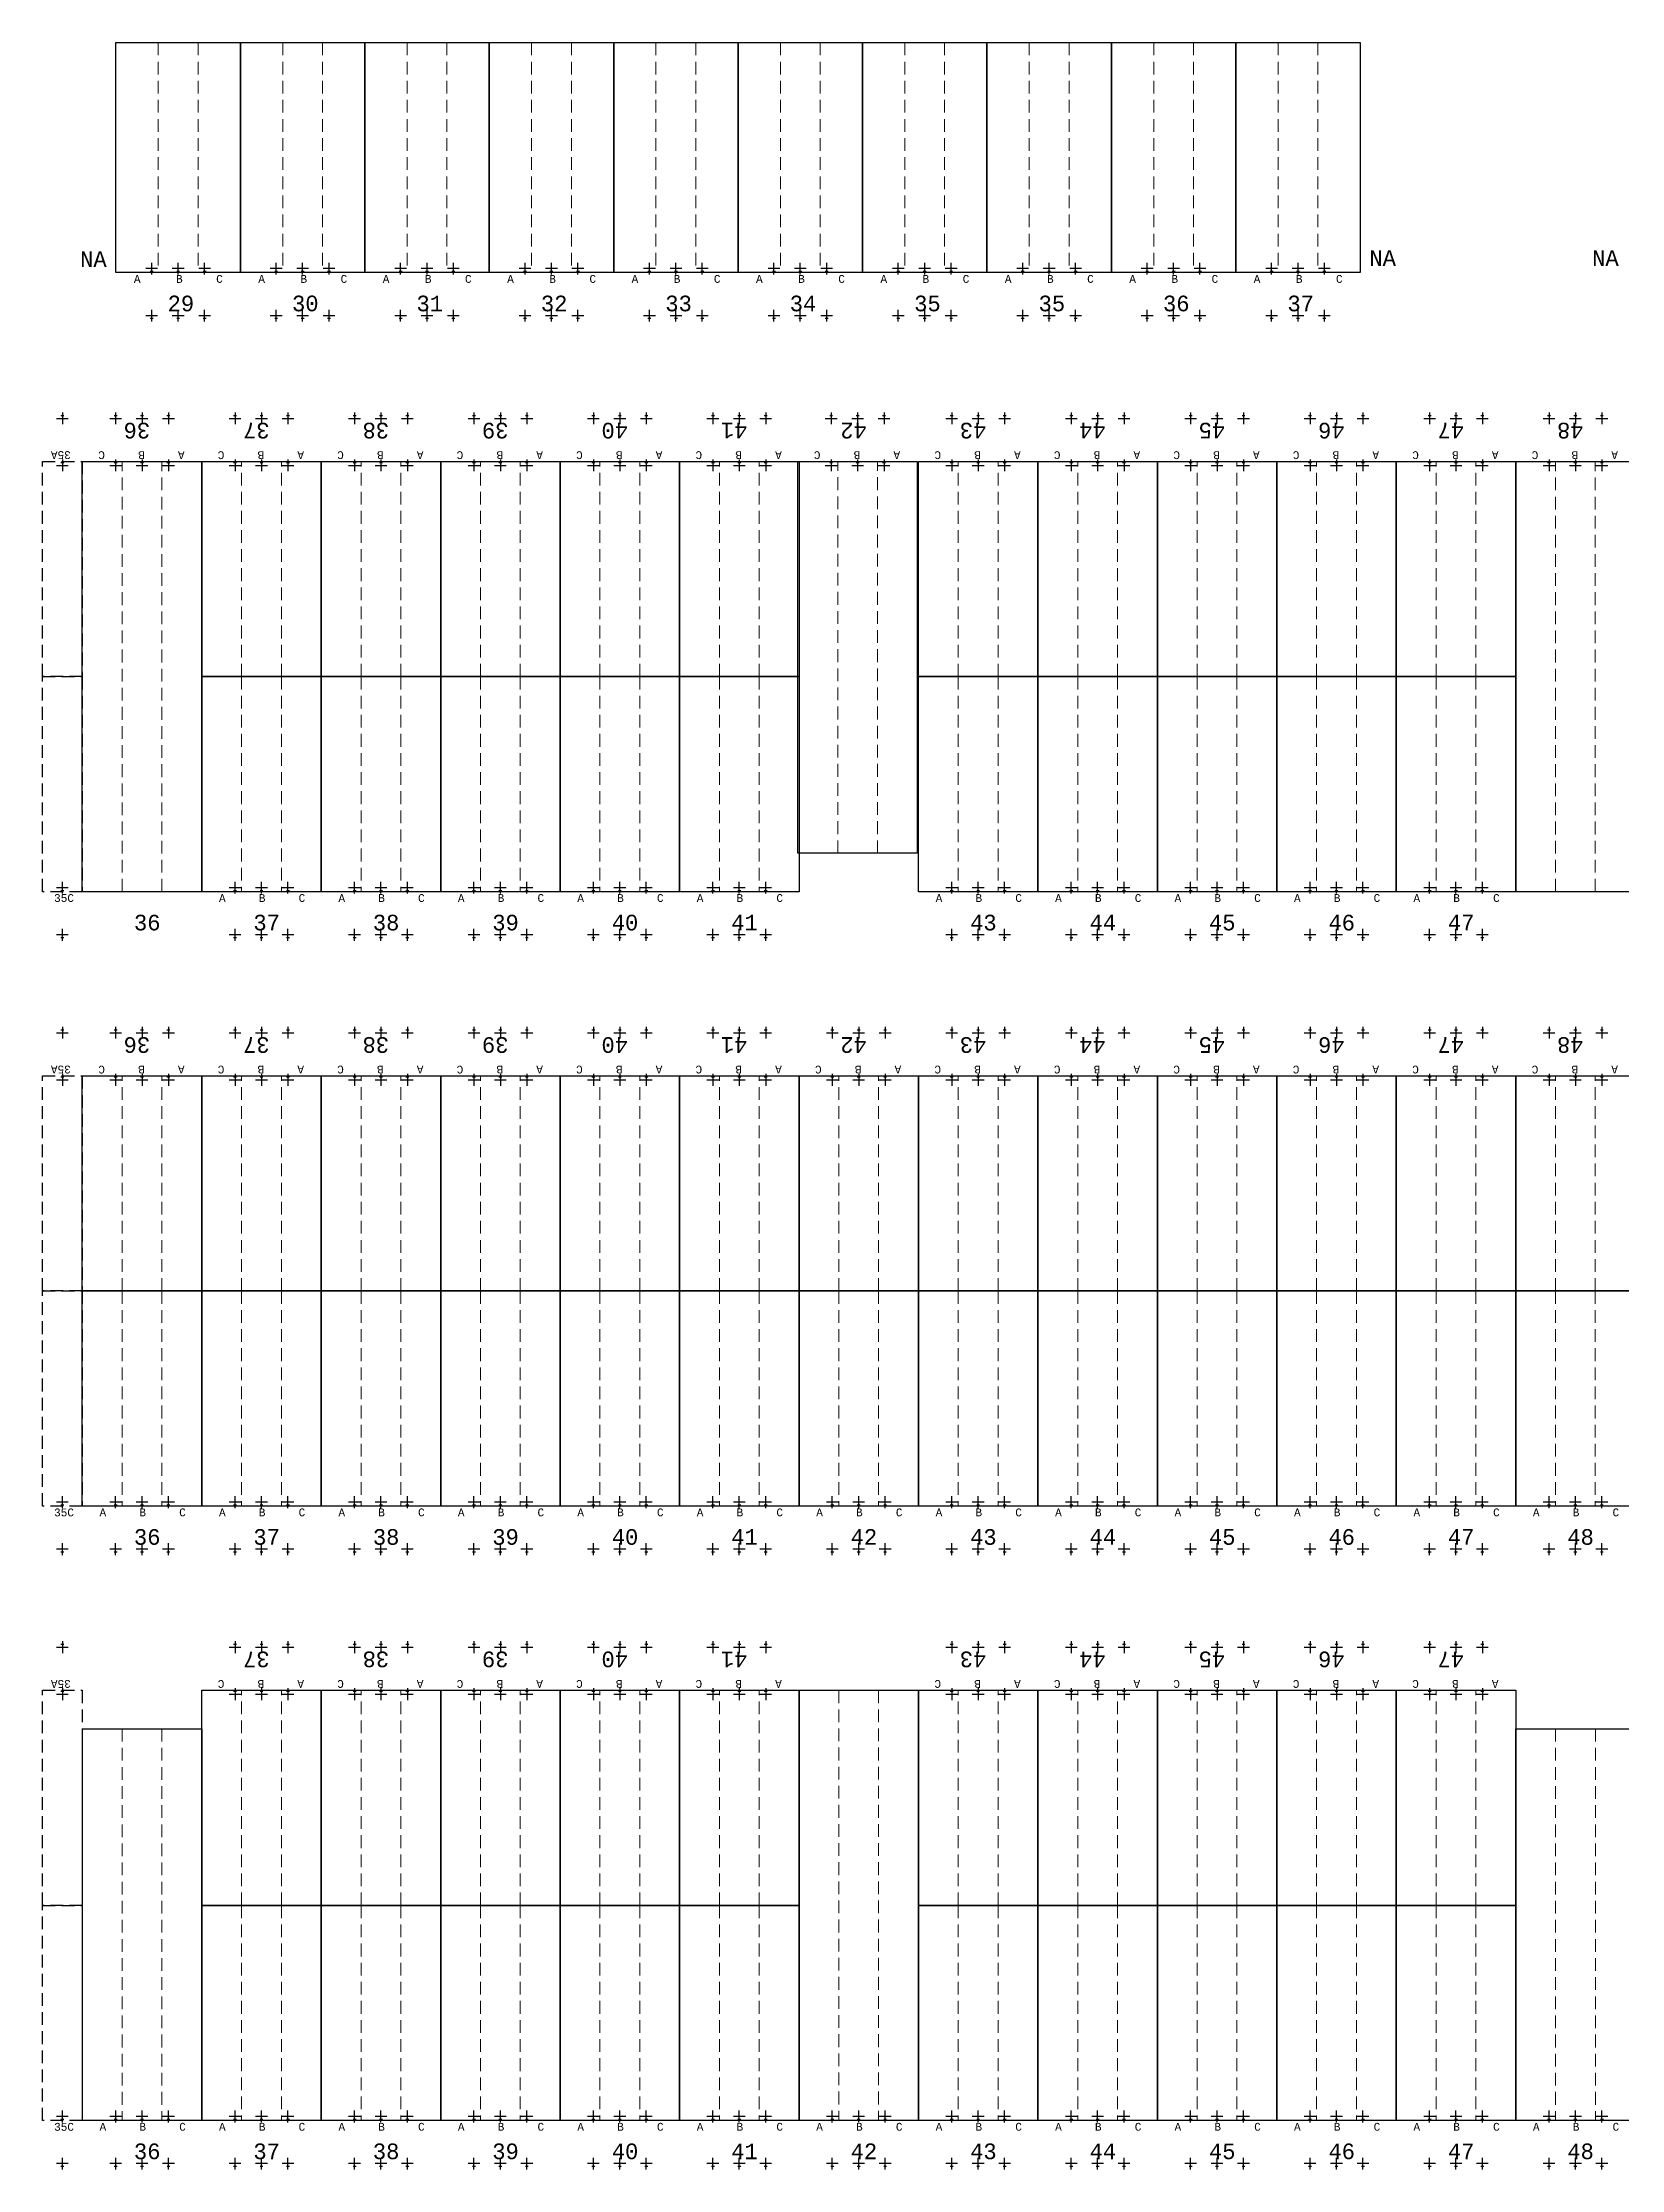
# Model space of a CAD drawing. Header units: millimetres. Extents: x 308165 to 657535, y 5096 to 173229.
# Drawn here: x 474560 to 514851, y 118976 to 173229 of the extents above; entities that cross this region are included whole.
import ezdxf

# ---------------------------------------------------------------- set-up
doc = ezdxf.new("R2010")
doc.units = ezdxf.units.MM
doc.linetypes.add('DASHED', pattern=[0.75, 0.5, -0.25])
for name, color, linetype in [('Bin location transponder', 250, 'Continuous'), ('WF exist equipment', 6, 'Continuous'), ('WF_numbers', 6, 'Continuous')]:
    doc.layers.add(name, color=color, linetype=linetype)
for name, color, linetype, lineweight in [('WF buffer', 1, 'DASHED', 30), ('WF transponder', 3, 'Continuous', 30), ('WF_bay', 5, 'Continuous', 30), ('WF_sketch_stock_areas', 30, 'Continuous', 30)]:
    doc.layers.add(name, color=color, linetype=linetype, lineweight=lineweight)
doc.styles.add('WF_txt', font='consola.ttf')

# ---------------------------------------------------------------- blocks, each defined once
blk = doc.blocks.new('Bin location transponder')
at = {"layer": 'Bin location transponder', "color": 3, "lineweight": 30}
for p, q in [((-600, 0), (600, 0)), ((-150, 300), (150, 300)), ((0, 600), (0, -600))]:
    blk.add_line(p, q, dxfattribs=at)
blk = doc.blocks.new('WF 10x18ft bay')
at = {"layer": 'WF_bay', "linetype": 'DASHED', "lineweight": 5, "ltscale": 650}
for p, q in [((1016, 5486), (1016, 0)), ((2032, 5486), (2032, 0))]:
    blk.add_line(p, q, dxfattribs=at)
at = {"layer": 'WF_bay'}
blk.add_lwpolyline([(0, 5486), (3048, 5486), (3048, 0), (0, 0)], close=True, dxfattribs=at)
at = {"layer": 'WF transponder', "xscale": 0.25, "yscale": 0.25, "zscale": 0.25, "rotation": 180.0000000062352}
for p in [(850, 100), (1524, 100), (2198, 100), (850, -1100), (1524, -1100), (2198, -1100)]:
    blk.add_blockref('Bin location transponder', p, dxfattribs=at)
at = {"layer": 'WF_numbers', "linetype": 'DASHED', "char_height": 200, "attachment_point": 1, "rotation": 0, "style": 'WF_txt'}
for s, insert in [('A', (439, -62, -723)), ('B', (1455, -62, -723)), ('C', (2471, -62, -723))]:
    blk.add_mtext_dynamic_manual_height_columns(s, width=423.53, gutter_width=2118, heights=[0], dxfattribs=dict(at, insert=insert))
blk = doc.blocks.new('WF 10x36ft bay')
at = {"layer": 'WF_bay', "linetype": 'DASHED', "lineweight": 5, "ltscale": 650}
for p, q in [((1016, 10973), (1016, 0)), ((2032, 10973), (2032, 0))]:
    blk.add_line(p, q, dxfattribs=at)
at = {"layer": 'WF_bay'}
blk.add_lwpolyline([(0, 10973), (3048, 10973), (3048, 0), (0, 0)], close=True, dxfattribs=at)
at = {"layer": 'WF transponder', "xscale": 0.25, "yscale": 0.25, "zscale": 0.25, "rotation": 180.0000000062352}
for p in [(850, 100), (1524, 100), (2198, 100), (850, -1100), (1524, -1100), (2198, -1100)]:
    blk.add_blockref('Bin location transponder', p, dxfattribs=at)
at = {"layer": 'WF_numbers', "linetype": 'DASHED', "char_height": 200, "attachment_point": 1, "rotation": 0, "style": 'WF_txt'}
for s, insert in [('A', (439, -62, -723)), ('B', (1455, -62, -723)), ('C', (2471, -62, -723))]:
    blk.add_mtext_dynamic_manual_height_columns(s, width=423.53, gutter_width=2118, heights=[0], dxfattribs=dict(at, insert=insert))
blk = doc.blocks.new('WF 40x216in buffer')
at = {"layer": 'WF buffer', "ltscale": 650}
blk.add_lwpolyline([(0, 5486), (1016, 5486), (1016, 0), (0, 0)], close=True, dxfattribs=at)
at = {"layer": 'WF transponder', "xscale": 0.25, "yscale": 0.25, "zscale": 0.25, "rotation": 180.0000000062352}
for p in [(508, 100), (508, -1100)]:
    blk.add_blockref('Bin location transponder', p, dxfattribs=at)
blk = doc.blocks.new('WF 125x231in bay')
at = {"layer": 'WF_bay', "linetype": 'DASHED', "lineweight": 5, "ltscale": 650}
for p, q in [((1079, 5867), (1079, 0)), ((2095, 5867), (2095, 0))]:
    blk.add_line(p, q, dxfattribs=at)
at = {"layer": 'WF_bay'}
blk.add_lwpolyline([(0, 5867), (3175, 5867), (3175, 0), (0, 0)], close=True, dxfattribs=at)
at = {"layer": 'WF transponder', "xscale": 0.25, "yscale": 0.25, "zscale": 0.25, "rotation": 180.0000000062352}
for p in [(913, 100), (1587, 100), (2261, 100), (913, -1100), (1587, -1100), (2261, -1100)]:
    blk.add_blockref('Bin location transponder', p, dxfattribs=at)
at = {"layer": 'WF_numbers', "linetype": 'DASHED', "char_height": 200, "attachment_point": 1, "rotation": 0, "style": 'WF_txt'}
for s, insert in [('A', (457, -62, -723)), ('B', (1532, -62, -723)), ('C', (2556, -62, -723))]:
    blk.add_mtext_dynamic_manual_height_columns(s, width=423.53, gutter_width=2118, heights=[0], dxfattribs=dict(at, insert=insert))
blk = doc.blocks.new('WF 10x34ft bay')
at = {"layer": 'WF_bay', "linetype": 'DASHED', "lineweight": 5, "ltscale": 650}
for p, q in [((1143863, 971520, -162219), (1143863, 981510, -162219)), ((1144879, 971520, -162219), (1144879, 981510, -162219))]:
    blk.add_line(p, q, dxfattribs=at)
at = {"layer": 'WF_bay', "elevation": -162219}
blk.add_lwpolyline([(1145895, 971520), (1142847, 971520), (1142847, 981510), (1145895, 981510)], close=True, dxfattribs=at)
at = {"layer": 'WF transponder', "xscale": 0.25, "yscale": 0.25, "zscale": 0.25}
for p in [(1143697, 982610, -162219), (1144371, 982610, -162219), (1145045, 982610, -162219), (1143697, 981410, -162219), (1144371, 981410, -162219), (1145045, 981410, -162219)]:
    blk.add_blockref('Bin location transponder', p, dxfattribs=at)
at = {"layer": 'WF_numbers', "linetype": 'DASHED', "char_height": 200, "attachment_point": 1, "rotation": 180, "style": 'WF_txt'}
for s, insert in [('C', (1143424, 981572, -162943)), ('B', (1144440, 981572, -162943)), ('A', (1145456, 981572, -162943))]:
    blk.add_mtext_dynamic_manual_height_columns(s, width=423.53, gutter_width=2118, heights=[0], dxfattribs=dict(at, insert=insert))

msp = doc.modelspace()

# ---------------------------------------------------------------- block references
at = {"layer": 'WF exist equipment', "color": 7, "true_color": 0xffffff}
msp.add_blockref('WF 10x34ft bay', (-649012, -818968), dxfattribs=at)
at = {"layer": 'WF exist equipment', "color": 7, "true_color": 0xffffff, "rotation": 180}
for p in [(1621472, 1101736), (1658048, 1101736)]:
    msp.add_blockref('WF 10x34ft bay', p, dxfattribs=at)
at = {"layer": 'WF_sketch_stock_areas'}
for name, p in [('WF 125x231in bay', (476435, 167361, -162219)), ('WF 125x231in bay', (479610, 167361, -162219)), ('WF 125x231in bay', (482785, 167361, -162219)), ('WF 125x231in bay', (485960, 167361, -162219)), ('WF 125x231in bay', (489135, 167361, -162219)), ('WF 125x231in bay', (492310, 167361, -162219)), ('WF 125x231in bay', (495485, 167361, -162219)), ('WF 125x231in bay', (498660, 167361, -162219)), ('WF 125x231in bay', (501835, 167361, -162219)), ('WF 125x231in bay', (505010, 167361, -162219)), ('WF 40x216in buffer', (474560, 151569, -162219)), ('WF 10x18ft bay', (478624, 151569, -162219)), ('WF 10x18ft bay', (481672, 151569, -162219)), ('WF 10x18ft bay', (484720, 151569, -162219)), ('WF 10x18ft bay', (487768, 151569, -162219)), ('WF 10x18ft bay', (490816, 151569, -162219)), ('WF 10x18ft bay', (496912, 151569, -162219)), ('WF 10x18ft bay', (499960, 151569, -162219)), ('WF 10x18ft bay', (503008, 151569, -162219)), ('WF 10x18ft bay', (506056, 151569, -162219)), ('WF 10x18ft bay', (509104, 151569, -162219)), ('WF 40x216in buffer', (474560, 135898, -162219)), ('WF 10x18ft bay', (475576, 135898, -162219)), ('WF 10x18ft bay', (478624, 135898, -162219)), ('WF 10x18ft bay', (481672, 135898, -162219)), ('WF 10x18ft bay', (484720, 135898, -162219)), ('WF 10x18ft bay', (487768, 135898, -162219)), ('WF 10x18ft bay', (490816, 135898, -162219)), ('WF 10x18ft bay', (493864, 135898, -162219)), ('WF 10x18ft bay', (496912, 135898, -162219)), ('WF 10x18ft bay', (499960, 135898, -162219)), ('WF 10x18ft bay', (503008, 135898, -162219)), ('WF 10x18ft bay', (506056, 135898, -162219)), ('WF 10x18ft bay', (509104, 135898, -162219)), ('WF 10x18ft bay', (512152, 135898, -162219)), ('WF 10x36ft bay', (493864, 120226, -162219)), ('WF 40x216in buffer', (474560, 120226, -162219)), ('WF 10x18ft bay', (478624, 120226, -162219)), ('WF 10x18ft bay', (481672, 120226, -162219)), ('WF 10x18ft bay', (484720, 120226, -162219)), ('WF 10x18ft bay', (487768, 120226, -162219)), ('WF 10x18ft bay', (490816, 120226, -162219)), ('WF 10x18ft bay', (496912, 120226, -162219)), ('WF 10x18ft bay', (499960, 120226, -162219)), ('WF 10x18ft bay', (503008, 120226, -162219)), ('WF 10x18ft bay', (506056, 120226, -162219)), ('WF 10x18ft bay', (509104, 120226, -162219))]:
    msp.add_blockref(name, p, dxfattribs=at)
for name, p, rotation in [('WF 40x216in buffer', (475576, 162542, -162219), 179.9999999998939), ('WF 10x36ft bay', (478624, 162542, -162219), 180.0000000000523), ('WF 10x18ft bay', (481672, 162542, -162219), 179.9999999999069), ('WF 10x18ft bay', (484720, 162542, -162219), 179.9999999999069), ('WF 10x18ft bay', (487768, 162542, -162219), 179.9999999999069), ('WF 10x18ft bay', (490816, 162542, -162219), 179.9999999999069), ('WF 10x18ft bay', (493864, 162542, -162219), 179.9999999999069), ('WF 10x18ft bay', (499960, 162542, -162219), 179.9999999999069), ('WF 10x18ft bay', (503008, 162542, -162219), 179.9999999999069), ('WF 10x18ft bay', (506056, 162542, -162219), 179.9999999999069), ('WF 10x18ft bay', (509104, 162542, -162219), 179.9999999999069), ('WF 10x18ft bay', (512152, 162542, -162219), 179.9999999999069), ('WF 10x36ft bay', (515200, 162542, -162219), 180.0000000000523), ('WF 40x216in buffer', (475576, 146870, -162219), 180.0000000001864), ('WF 10x18ft bay', (478624, 146870, -162219), 179.9999999999069), ('WF 10x18ft bay', (481672, 146870, -162219), 179.9999999999069), ('WF 10x18ft bay', (484720, 146870, -162219), 179.9999999999069), ('WF 10x18ft bay', (487768, 146870, -162219), 179.9999999999069), ('WF 10x18ft bay', (490816, 146870, -162219), 179.9999999999069), ('WF 10x18ft bay', (493864, 146870, -162219), 179.9999999999069), ('WF 10x18ft bay', (496912, 146870, -162219), 179.9999999999069), ('WF 10x18ft bay', (499960, 146870, -162219), 179.9999999999069), ('WF 10x18ft bay', (503008, 146870, -162219), 179.9999999999069), ('WF 10x18ft bay', (506056, 146870, -162219), 179.9999999999069), ('WF 10x18ft bay', (509104, 146870, -162219), 179.9999999999069), ('WF 10x18ft bay', (512152, 146870, -162219), 179.9999999999069), ('WF 10x18ft bay', (515200, 146870, -162219), 179.9999999999069), ('WF 40x216in buffer', (475576, 131199, -162219), 179.9999999990683), ('WF 10x18ft bay', (481672, 131199, -162219), 179.9999999999069), ('WF 10x18ft bay', (484720, 131199, -162219), 179.9999999999069), ('WF 10x18ft bay', (487768, 131199, -162219), 179.9999999999069), ('WF 10x18ft bay', (490816, 131199, -162219), 179.9999999999069), ('WF 10x18ft bay', (493864, 131199, -162219), 179.9999999999069), ('WF 10x18ft bay', (499960, 131199, -162219), 179.9999999999069), ('WF 10x18ft bay', (503008, 131199, -162219), 179.9999999999069), ('WF 10x18ft bay', (506056, 131199, -162219), 179.9999999999069), ('WF 10x18ft bay', (509104, 131199, -162219), 179.9999999999069), ('WF 10x18ft bay', (512152, 131199, -162219), 179.9999999999069)]:
    msp.add_blockref(name, p, dxfattribs=dict(at, rotation=rotation))

# ---------------------------------------------------------------- texts
at = {"layer": 'WF_numbers', "linetype": 'DASHED', "char_height": 400, "style": 'WF_txt'}
for s, insert, attachment_point in [('NA', (476197, 167905, -324439), 3), ('NA', (509096, 167932, -324439), 3), ('NA', (514780, 167932, -324439), 3), ('29', (477752, 166773, -162219), 1), ('30', (480927, 166773, -162219), 1), ('31', (484102, 166773, -162219), 1), ('32', (487277, 166773, -162219), 1), ('33', (490452, 166773, -162219), 1), ('34', (493627, 166773, -162219), 1), ('35', (496802, 166773, -162219), 1), ('35', (499977, 166773, -162219), 1), ('36', (503152, 166773, -162219), 1), ('37', (506327, 166773, -162219), 1), ('36', (476893, 150981, -162219), 1), ('37', (479941, 150981, -162219), 1), ('38', (482989, 150981, -162219), 1), ('39', (486037, 150981, -162219), 1), ('40', (489085, 150981, -162219), 1), ('41', (492133, 150981, -162219), 1), ('43', (498229, 150981, -162219), 1), ('44', (501277, 150981, -162219), 1), ('45', (504325, 150981, -162219), 1), ('46', (507373, 150981, -162219), 1), ('47', (510421, 150981, -162219), 1), ('36', (476893, 135310, -162219), 1), ('37', (479941, 135310, -162219), 1), ('38', (482989, 135310, -162219), 1), ('39', (486037, 135310, -162219), 1), ('40', (489085, 135310, -162219), 1), ('41', (492133, 135310, -162219), 1), ('42', (495181, 135310, -162219), 1), ('43', (498229, 135310, -162219), 1), ('44', (501277, 135310, -162219), 1), ('45', (504325, 135310, -162219), 1), ('46', (507373, 135310, -162219), 1), ('47', (510421, 135310, -162219), 1), ('48', (513469, 135310, -162219), 1), ('36', (476893, 119638, -162219), 1), ('37', (479941, 119638, -162219), 1), ('38', (482989, 119638, -162219), 1), ('39', (486037, 119638, -162219), 1), ('40', (489085, 119638, -162219), 1), ('41', (492133, 119638, -162219), 1), ('42', (495181, 119638, -162219), 1), ('43', (498229, 119638, -162219), 1), ('44', (501277, 119638, -162219), 1), ('45', (504325, 119638, -162219), 1), ('46', (507373, 119638, -162219), 1), ('47', (510421, 119638, -162219), 1), ('48', (513469, 119638, -162219), 1)]:
    msp.add_mtext_dynamic_manual_height_columns(s, width=423.53, gutter_width=2118, heights=[0], dxfattribs=dict(at, insert=insert, attachment_point=attachment_point))
at = {"layer": 'WF_numbers', "linetype": 'DASHED', "attachment_point": 1, "style": 'WF_txt'}
for s, insert, char_height, rotation in [('36', (477308, 163130, -162219), 400, 180), ('37', (480356, 163130, -162219), 400, 180), ('38', (483404, 163130, -162219), 400, 180), ('39', (486452, 163130, -162219), 400, 180), ('40', (489500, 163130, -162219), 400, 180), ('41', (492548, 163130, -162219), 400, 180), ('42', (495596, 163130, -162219), 400, 180), ('43', (498644, 163130, -162219), 400, 180), ('44', (501692, 163130, -162219), 400, 180), ('45', (504740, 163130, -162219), 400, 180), ('46', (507788, 163130, -162219), 400, 180), ('47', (510836, 163130, -162219), 400, 180), ('48', (513884, 163130, -162219), 400, 180), ('35A', (475282, 162605, -162943), 200, 180), ('35C', (474855, 151507, -162943), 200, 0), ('36', (477308, 147458, -162219), 400, 180), ('37', (480356, 147458, -162219), 400, 180), ('38', (483404, 147458, -162219), 400, 180), ('39', (486452, 147458, -162219), 400, 180), ('40', (489500, 147458, -162219), 400, 180), ('41', (492548, 147458, -162219), 400, 180), ('42', (495596, 147458, -162219), 400, 180), ('43', (498644, 147458, -162219), 400, 180), ('44', (501692, 147458, -162219), 400, 180), ('45', (504740, 147458, -162219), 400, 180), ('46', (507788, 147458, -162219), 400, 180), ('47', (510836, 147458, -162219), 400, 180), ('48', (513884, 147458, -162219), 400, 180), ('35A', (475282, 146933, -162943), 200, 180), ('35C', (474855, 135835, -162943), 200, 0), ('37', (480356, 131787, -162219), 400, 180), ('38', (483404, 131787, -162219), 400, 180), ('39', (486452, 131787, -162219), 400, 180), ('40', (489500, 131787, -162219), 400, 180), ('41', (492548, 131787, -162219), 400, 180), ('43', (498644, 131787, -162219), 400, 180), ('44', (501692, 131787, -162219), 400, 180), ('45', (504740, 131787, -162219), 400, 180), ('46', (507788, 131787, -162219), 400, 180), ('47', (510836, 131787, -162219), 400, 180), ('35A', (475282, 131261, -162943), 200, 180), ('35C', (474855, 120163, -162943), 200, 0)]:
    msp.add_mtext_dynamic_manual_height_columns(s, width=423.53, gutter_width=2118, heights=[0], dxfattribs=dict(at, insert=insert, char_height=char_height, rotation=rotation))

doc.saveas('drawing.dxf')
